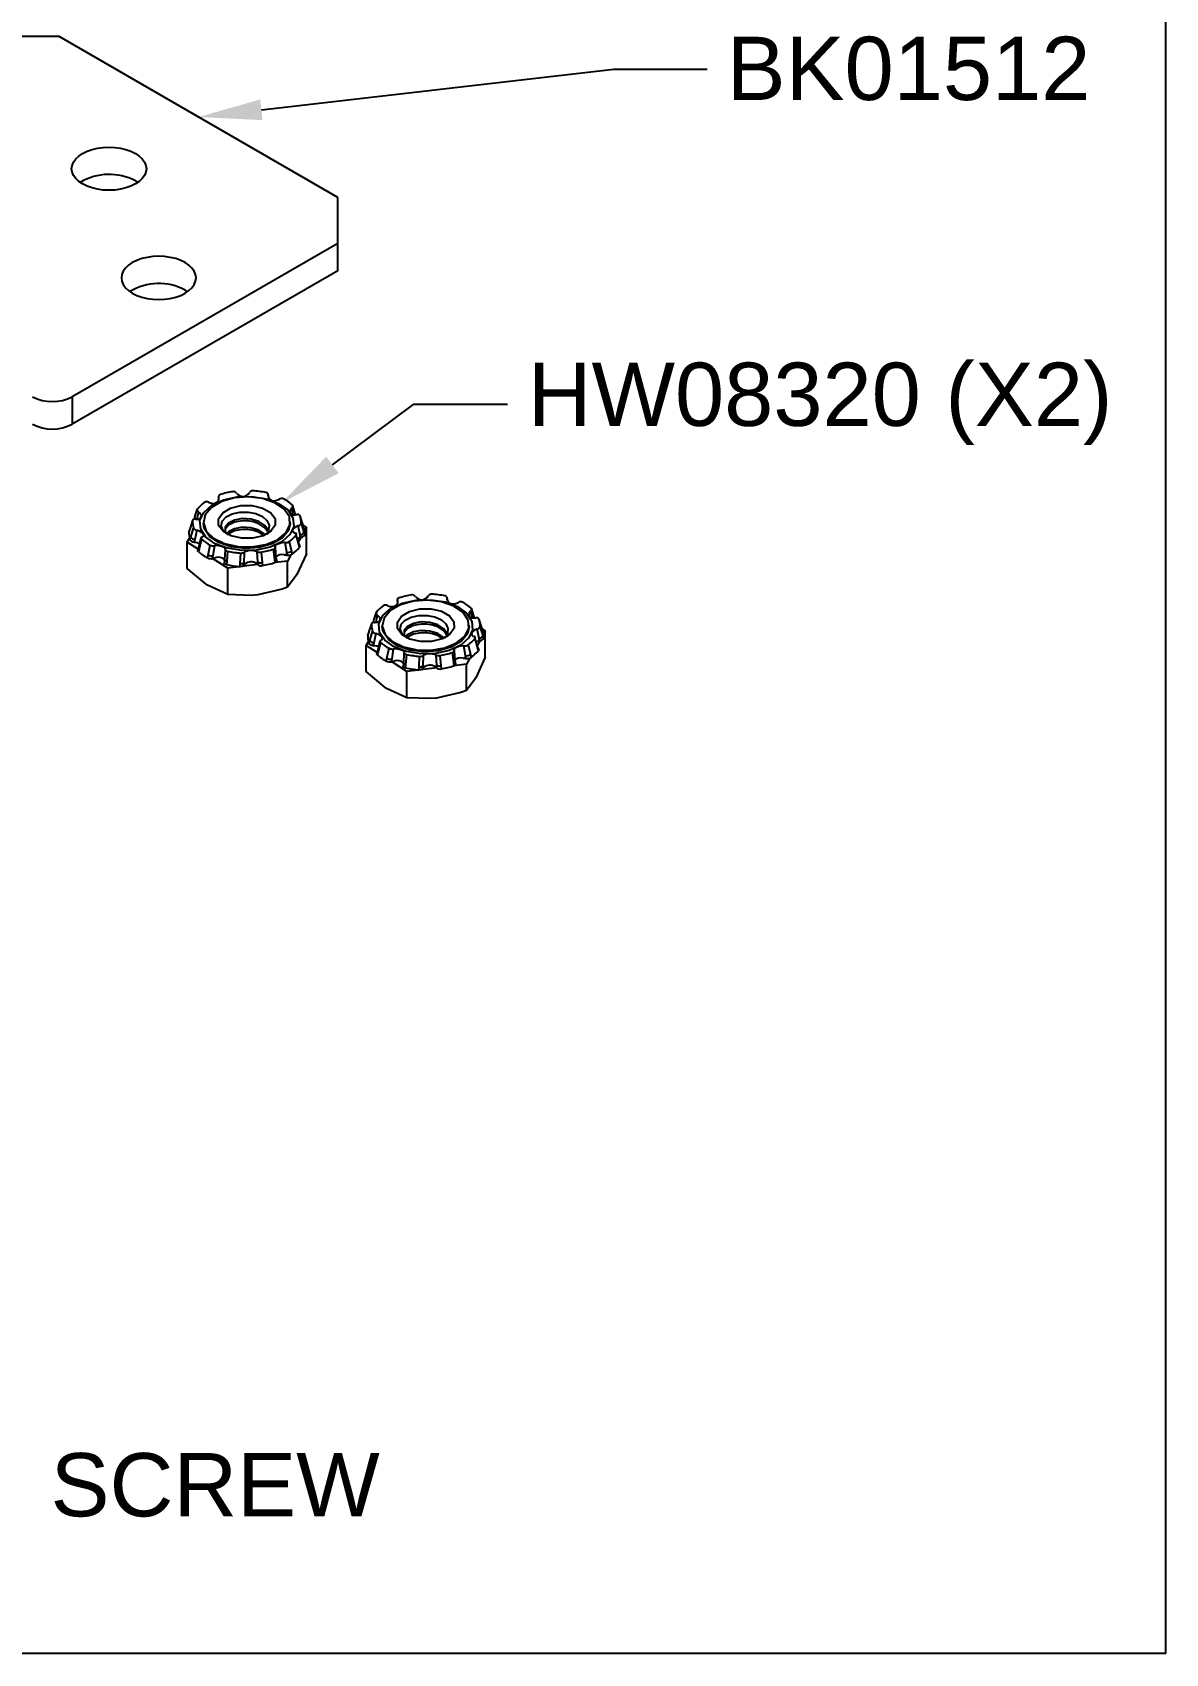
# Model space of a CAD drawing. Extents: x -0.1 to 11, y -13.6 to 0.
# Drawn here: x 7.642 to 10.999, y -13.559 to -8.757 of the extents above; entities that cross this region are included whole.
import ezdxf
from ezdxf import colors
from ezdxf.entities.mleader import LeaderData, LeaderLine
from ezdxf.math import Vec2, Vec3

# ---------------------------------------------------------------- set-up
doc = ezdxf.new("R2010")
doc.units = 0
doc.header["$LTSCALE"] = 0.5
doc.header["$MEASUREMENT"] = 0
for name, color, linetype in [('FAB DWG', 221, 'CONTINUOUS'), ('Hardware', 242, 'CONTINUOUS'), ('Mounting', 4, 'CONTINUOUS')]:
    doc.layers.add(name, color=color, linetype=linetype)
doc.layers.add('Text-Unprinted', color=131, linetype='CONTINUOUS', plot=False)
doc.styles.add('LSAD_Standard', font='arial.ttf')

msp = doc.modelspace()

# ---------------------------------------------------------------- linework, layer by layer
at = {"layer": 'Hardware', "linetype": 'Continuous', "transparency": 16777216}
for p, q in [((8.3407, -10.1323), (8.3404, -10.1278)), ((8.123, -10.1922), (8.1305, -10.1684)), ((8.1334, -10.177), (8.1289, -10.1984)), ((8.1929, -10.1343), (8.1917, -10.145)), ((8.4143, -10.1854), (8.4103, -10.1648)), ((8.4113, -10.1561), (8.4181, -10.1792)), ((8.421, -10.1858), (8.4196, -10.1814)), ((8.1076, -10.2287), (8.1052, -10.236)), ((8.1078, -10.2279), (8.1054, -10.2352)), ((8.1163, -10.2023), (8.1076, -10.2287)), ((8.1076, -10.2287), (8.1078, -10.2279)), ((8.1107, -10.2521), (8.1193, -10.2254)), ((8.1223, -10.1935), (8.1206, -10.1987)), ((8.148, -10.2069), (8.148, -10.2115)), ((8.1507, -10.2268), (8.148, -10.2115)), ((8.4056, -10.2115), (8.4056, -10.2069)), ((8.4352, -10.2451), (8.4293, -10.2185)), ((8.4412, -10.2088), (8.4346, -10.1893)), ((8.4373, -10.2115), (8.446, -10.2375)), ((8.4455, -10.2217), (8.4412, -10.2088)), ((8.4442, -10.2179), (8.4533, -10.2238)), ((8.4533, -10.2238), (8.4481, -10.2329)), ((8.4533, -10.3016), (8.4533, -10.2238)), ((8.1003, -10.2665), (8.1069, -10.255)), ((8.1003, -10.3444), (8.1003, -10.2665)), ((8.1328, -10.2875), (8.1003, -10.2665)), ((8.1052, -10.236), (8.1055, -10.2352)), ((8.1084, -10.26), (8.1107, -10.2521)), ((8.1228, -10.2588), (8.1204, -10.2666)), ((8.1204, -10.2666), (8.1228, -10.2668)), ((8.1287, -10.2316), (8.1228, -10.2588)), ((8.1228, -10.2668), (8.1228, -10.2588)), ((8.1404, -10.2541), (8.1337, -10.2833)), ((8.1423, -10.2577), (8.1355, -10.2869)), ((8.1619, -10.3049), (8.1682, -10.2753)), ((8.1806, -10.2775), (8.1762, -10.3065)), ((8.3949, -10.2969), (8.39, -10.2683)), ((8.402, -10.2651), (8.4092, -10.294)), ((8.4306, -10.274), (8.4231, -10.2454)), ((8.4368, -10.2529), (8.4287, -10.267)), ((8.4329, -10.2819), (8.4306, -10.274)), ((8.4337, -10.279), (8.4314, -10.271)), ((8.4352, -10.2531), (8.4352, -10.2451)), ((8.4377, -10.2527), (8.4352, -10.2451)), ((8.4352, -10.2531), (8.4377, -10.2527)), ((8.446, -10.2375), (8.4484, -10.2451)), ((8.1339, -10.2834), (8.1317, -10.2917)), ((8.1355, -10.2869), (8.1334, -10.2951)), ((8.1339, -10.2834), (8.1339, -10.2833)), ((8.1603, -10.3134), (8.1619, -10.3049)), ((8.1762, -10.3065), (8.1746, -10.3151)), ((8.1746, -10.3151), (8.1762, -10.3146)), ((8.2206, -10.3441), (8.1754, -10.3149)), ((8.1762, -10.3146), (8.1762, -10.3065)), ((8.2108, -10.3203), (8.2098, -10.3292)), ((8.2116, -10.3191), (8.2132, -10.2891)), ((8.2173, -10.3246), (8.2163, -10.3333)), ((8.2197, -10.2936), (8.2173, -10.3246)), ((8.2569, -10.3301), (8.2586, -10.2991)), ((8.2692, -10.297), (8.268, -10.327)), ((8.3095, -10.3252), (8.3075, -10.2953)), ((8.3095, -10.3333), (8.3095, -10.3252)), ((8.31, -10.3341), (8.3095, -10.3252)), ((8.3189, -10.2964), (8.3219, -10.3273)), ((8.3596, -10.3184), (8.356, -10.2876)), ((8.3609, -10.327), (8.3596, -10.3184)), ((8.3971, -10.3227), (8.3605, -10.3271)), ((8.3607, -10.2827), (8.3632, -10.3125)), ((8.3661, -10.3228), (8.3647, -10.3141)), ((8.3949, -10.305), (8.3949, -10.2969)), ((8.3968, -10.3054), (8.3949, -10.2969)), ((8.3949, -10.305), (8.3968, -10.3054)), ((8.4076, -10.3041), (8.3971, -10.3227)), ((8.3971, -10.4006), (8.3971, -10.3227)), ((8.4092, -10.294), (8.411, -10.3024)), ((8.4533, -10.3016), (8.4252, -10.3625)), ((8.3095, -10.3333), (8.2206, -10.3441)), ((8.2206, -10.4219), (8.2206, -10.3441)), ((8.2568, -10.339), (8.2569, -10.3301)), ((8.268, -10.327), (8.2679, -10.336)), ((8.2679, -10.336), (8.268, -10.3351)), ((8.268, -10.3351), (8.268, -10.327)), ((8.3095, -10.3333), (8.31, -10.3341)), ((8.3219, -10.3273), (8.3224, -10.3361)), ((8.2206, -10.4219), (8.1605, -10.3945)), ((8.7229, -10.4403), (8.7218, -10.4509)), ((8.8707, -10.4383), (8.8704, -10.4338)), ((8.9413, -10.4621), (8.9481, -10.4852)), ((8.6463, -10.5083), (8.6377, -10.5347)), ((8.6523, -10.4994), (8.6506, -10.5047)), ((8.653, -10.4981), (8.6605, -10.4744)), ((8.6634, -10.4829), (8.6589, -10.5044)), ((8.678, -10.5129), (8.678, -10.5175)), ((8.6808, -10.5327), (8.678, -10.5175)), ((8.9356, -10.5175), (8.9356, -10.5129)), ((8.9443, -10.4914), (8.9404, -10.4708)), ((8.951, -10.4917), (8.9496, -10.4874)), ((8.9712, -10.5148), (8.9646, -10.4953)), ((8.9674, -10.5174), (8.976, -10.5434)), ((8.9755, -10.5277), (8.9712, -10.5148)), ((8.6303, -10.5725), (8.6369, -10.561)), ((8.6377, -10.5347), (8.6352, -10.542)), ((8.6352, -10.542), (8.6355, -10.5412)), ((8.6378, -10.5339), (8.6354, -10.5412)), ((8.6377, -10.5347), (8.6378, -10.5339)), ((8.6384, -10.5659), (8.6407, -10.5581)), ((8.6407, -10.5581), (8.6493, -10.5314)), ((8.6528, -10.5647), (8.6504, -10.5726)), ((8.6587, -10.5376), (8.6528, -10.5647)), ((8.6528, -10.5728), (8.6528, -10.5647)), ((8.6704, -10.5601), (8.6637, -10.5893)), ((8.6723, -10.5636), (8.6655, -10.5929)), ((8.9606, -10.58), (8.9531, -10.5513)), ((8.9668, -10.5588), (8.9588, -10.5729)), ((8.9653, -10.551), (8.9593, -10.5244)), ((8.9677, -10.5587), (8.9653, -10.551)), ((8.9653, -10.5591), (8.9653, -10.551)), ((8.9653, -10.5591), (8.9677, -10.5587)), ((8.9742, -10.5239), (8.9833, -10.5298)), ((8.976, -10.5434), (8.9784, -10.551)), ((8.9833, -10.5298), (8.9781, -10.5389)), ((8.9833, -10.6076), (8.9833, -10.5298)), ((8.6628, -10.5934), (8.6303, -10.5725)), ((8.6303, -10.6503), (8.6303, -10.5725)), ((8.6504, -10.5726), (8.6528, -10.5728)), ((8.6639, -10.5894), (8.6617, -10.5976)), ((8.6655, -10.5929), (8.6634, -10.601)), ((8.6639, -10.5894), (8.6639, -10.5893)), ((8.6903, -10.6194), (8.6919, -10.6108)), ((8.6919, -10.6108), (8.6982, -10.5813)), ((8.7062, -10.6125), (8.7046, -10.6211)), ((8.7106, -10.5835), (8.7062, -10.6125)), ((8.7062, -10.6205), (8.7062, -10.6125)), ((8.7416, -10.6251), (8.7432, -10.5951)), ((8.7497, -10.5996), (8.7473, -10.6306)), ((8.7869, -10.6361), (8.7886, -10.6051)), ((8.7992, -10.6029), (8.798, -10.633)), ((8.8395, -10.6312), (8.8375, -10.6013)), ((8.8489, -10.6024), (8.8519, -10.6333)), ((8.8896, -10.6243), (8.886, -10.5936)), ((8.8908, -10.5886), (8.8932, -10.6184)), ((8.925, -10.6029), (8.92, -10.5743)), ((8.925, -10.611), (8.925, -10.6029)), ((8.9268, -10.6114), (8.925, -10.6029)), ((8.925, -10.611), (8.9268, -10.6114)), ((8.9376, -10.6101), (8.9271, -10.6287)), ((8.932, -10.571), (8.9392, -10.6)), ((8.9392, -10.6), (8.941, -10.6084)), ((8.9833, -10.6076), (8.9552, -10.6685)), ((8.9629, -10.5879), (8.9606, -10.58)), ((8.9637, -10.585), (8.9614, -10.577)), ((8.7046, -10.6211), (8.7062, -10.6205)), ((8.7506, -10.65), (8.7054, -10.6208)), ((8.7408, -10.6263), (8.7398, -10.6351)), ((8.7473, -10.6306), (8.7463, -10.6393)), ((8.8395, -10.6393), (8.7506, -10.65)), ((8.7506, -10.7279), (8.7506, -10.65)), ((8.7868, -10.645), (8.7869, -10.6361)), ((8.798, -10.633), (8.7979, -10.6419)), ((8.7979, -10.6419), (8.798, -10.6411)), ((8.798, -10.6411), (8.798, -10.633)), ((8.8395, -10.6392), (8.8395, -10.6312)), ((8.84, -10.6401), (8.8395, -10.6312)), ((8.8395, -10.6392), (8.84, -10.6401)), ((8.8519, -10.6333), (8.8524, -10.6421)), ((8.8909, -10.633), (8.8896, -10.6243)), ((8.9271, -10.6287), (8.8905, -10.6331)), ((8.8961, -10.6288), (8.8947, -10.6201)), ((8.9271, -10.7065), (8.9271, -10.6287)), ((8.7506, -10.7279), (8.6905, -10.7005))]:
    msp.add_line(p, q, dxfattribs=at)
at = {"layer": 'Hardware', "linetype": 'Continuous', "transparency": 16777216, "flags": 128}
for points in [[(8.1402, -10.2281), (8.138, -10.2029), (8.1494, -10.1785), (8.1733, -10.1574), (8.2073, -10.1416), (8.2482, -10.1326), (8.2918, -10.1314), (8.3339, -10.138), (8.3705, -10.1518), (8.3979, -10.1714), (8.4135, -10.195), (8.4156, -10.2202), (8.4042, -10.2445), (8.3803, -10.2656), (8.3463, -10.2814), (8.3055, -10.2904), (8.2618, -10.2916), (8.2197, -10.2851), (8.1831, -10.2713), (8.1557, -10.2516), (8.1402, -10.2281)], [(8.4029, -10.1916), (8.3874, -10.1688), (8.36, -10.1502), (8.3236, -10.1376), (8.2821, -10.1326), (8.2401, -10.1356), (8.202, -10.1464), (8.172, -10.1637), (8.1534, -10.1857), (8.1481, -10.21), (8.1568, -10.2339), (8.1785, -10.2549), (8.2109, -10.2708), (8.2504, -10.2797), (8.2927, -10.2807), (8.3334, -10.2737), (8.3679, -10.2595), (8.3925, -10.2395), (8.4046, -10.2161), (8.4029, -10.1916)], [(8.3404, -10.1278), (8.3402, -10.1289), (8.341, -10.1344), (8.3441, -10.1391), (8.3491, -10.1424), (8.3552, -10.1439), (8.3619, -10.1437), (8.3685, -10.1419), (8.3731, -10.1395)], [(8.1243, -10.1985), (8.1256, -10.1986), (8.1323, -10.1983), (8.1375, -10.1963), (8.1407, -10.1931), (8.1416, -10.1891), (8.1403, -10.1846), (8.137, -10.1801), (8.1334, -10.177)], [(8.1305, -10.1684), (8.1297, -10.1704), (8.1299, -10.1727), (8.1312, -10.1749), (8.1334, -10.177)], [(8.1636, -10.1487), (8.1648, -10.1492), (8.1719, -10.1515), (8.1791, -10.1519), (8.1853, -10.1504), (8.1901, -10.1474), (8.1929, -10.1432), (8.1937, -10.1383), (8.1929, -10.1343)], [(8.1933, -10.217), (8.1929, -10.1978), (8.2054, -10.1799), (8.2287, -10.1662), (8.2593, -10.1587), (8.2926, -10.1585), (8.3235, -10.1657), (8.3473, -10.1791), (8.3603, -10.1968), (8.3607, -10.216), (8.3482, -10.2338), (8.3249, -10.2476), (8.2943, -10.2551), (8.261, -10.2553), (8.2301, -10.2481), (8.2063, -10.2347), (8.1933, -10.217)], [(8.2214, -10.2444), (8.2205, -10.2441), (8.2065, -10.232), (8.2008, -10.2181), (8.204, -10.2042), (8.2154, -10.192), (8.2338, -10.1828), (8.2562, -10.178), (8.2806, -10.1778), (8.3036, -10.1824), (8.323, -10.191), (8.3365, -10.2029), (8.3427, -10.2165), (8.341, -10.2305), (8.3382, -10.2359), (8.3382, -10.2359)], [(8.4103, -10.1648), (8.4095, -10.1656), (8.4058, -10.1706), (8.4045, -10.1757), (8.4056, -10.1801), (8.4088, -10.1834), (8.4137, -10.1854), (8.4199, -10.1859), (8.4249, -10.1853)], [(8.4181, -10.1792), (8.4191, -10.1803), (8.4196, -10.1814)], [(8.1243, -10.1985), (8.1213, -10.1985), (8.1187, -10.1992), (8.117, -10.2005), (8.1163, -10.2023)], [(8.123, -10.1922), (8.1224, -10.1933), (8.1223, -10.1935)], [(8.4056, -10.2115), (8.4002, -10.2327), (8.3816, -10.2547), (8.3516, -10.272), (8.3136, -10.2828), (8.2715, -10.2858), (8.23, -10.2808), (8.1936, -10.2682), (8.1662, -10.2496), (8.1507, -10.2268)], [(8.3405, -10.2327), (8.3305, -10.2176), (8.3124, -10.2057), (8.2888, -10.1987), (8.2635, -10.1972), (8.2401, -10.2014), (8.2223, -10.2103), (8.2129, -10.2223), (8.2131, -10.2353), (8.2181, -10.2412)], [(8.338, -10.2352), (8.3305, -10.224), (8.3124, -10.2121), (8.2966, -10.2067), (8.2791, -10.2038), (8.2635, -10.2036), (8.2401, -10.2078), (8.2223, -10.2166), (8.2129, -10.2286), (8.213, -10.235)], [(8.3313, -10.2443), (8.3305, -10.2431), (8.3124, -10.2312), (8.2888, -10.2242), (8.2635, -10.2227), (8.2401, -10.2269), (8.2223, -10.2358), (8.2186, -10.2405)], [(8.3243, -10.2454), (8.3124, -10.2376), (8.2966, -10.2322), (8.2791, -10.2293), (8.2635, -10.2291), (8.2401, -10.2333), (8.2223, -10.2421), (8.2207, -10.2443)], [(8.4293, -10.2185), (8.428, -10.2189), (8.4213, -10.222), (8.4161, -10.2258), (8.4129, -10.2298), (8.412, -10.2335), (8.4133, -10.2366), (8.4166, -10.239), (8.4202, -10.24)], [(8.1228, -10.2668), (8.13, -10.268), (8.1317, -10.2685)], [(8.1433, -10.2521), (8.1441, -10.2519), (8.1478, -10.2496), (8.1491, -10.2464), (8.148, -10.2428), (8.1448, -10.2392), (8.1399, -10.2359), (8.1338, -10.2331), (8.1287, -10.2316)], [(8.1317, -10.2685), (8.1367, -10.2694), (8.137, -10.2694)], [(8.1433, -10.2521), (8.1414, -10.2531), (8.1406, -10.2544), (8.1409, -10.256), (8.1423, -10.2577)], [(8.2132, -10.2891), (8.2134, -10.2886), (8.2126, -10.2858), (8.2095, -10.283), (8.2045, -10.2805), (8.1984, -10.2787), (8.1917, -10.2775), (8.1851, -10.2771), (8.1806, -10.2775)], [(8.3314, -10.2442), (8.3418, -10.2382), (8.3499, -10.2311)], [(8.39, -10.2683), (8.3888, -10.2683), (8.3817, -10.2687), (8.3745, -10.2703), (8.3683, -10.2725), (8.3636, -10.2752), (8.3607, -10.278), (8.3599, -10.2808), (8.3607, -10.2827)], [(8.4231, -10.2454), (8.424, -10.2436), (8.4237, -10.242), (8.4224, -10.2408), (8.4202, -10.24)], [(8.4264, -10.2556), (8.4335, -10.2534), (8.4352, -10.2531)], [(8.1334, -10.2951), (8.132, -10.2934), (8.1317, -10.2918), (8.1318, -10.2917)], [(8.1762, -10.3146), (8.1817, -10.3134), (8.1831, -10.3133)], [(8.2108, -10.3203), (8.211, -10.3198), (8.2116, -10.3191)], [(8.2173, -10.3246), (8.2155, -10.3241), (8.2139, -10.3235), (8.2126, -10.3228), (8.2116, -10.322), (8.211, -10.3213), (8.2108, -10.3205), (8.2108, -10.3203)], [(8.2132, -10.2891), (8.2133, -10.2904), (8.2146, -10.2916), (8.2167, -10.2927), (8.2197, -10.2936)], [(8.356, -10.2876), (8.3586, -10.2865), (8.3604, -10.2852), (8.3611, -10.2839), (8.3607, -10.2827)], [(8.3596, -10.3184), (8.3612, -10.3177), (8.3626, -10.317), (8.3637, -10.3162), (8.3644, -10.3153), (8.3647, -10.3145), (8.3647, -10.3141)], [(8.3659, -10.3228), (8.366, -10.3235), (8.3651, -10.3248), (8.3631, -10.3261), (8.3609, -10.327)], [(8.3872, -10.3043), (8.3936, -10.3047), (8.3949, -10.305)], [(8.4337, -10.279), (8.4337, -10.2805), (8.4329, -10.2819)], [(8.1605, -10.3945), (8.1562, -10.3917), (8.1003, -10.3444)], [(8.2163, -10.3333), (8.2134, -10.3325), (8.2112, -10.3314), (8.21, -10.3301), (8.2099, -10.3292)], [(8.2679, -10.336), (8.2672, -10.3371), (8.2654, -10.3381), (8.2628, -10.3387), (8.2596, -10.3391), (8.2568, -10.339)], [(8.268, -10.3351), (8.2697, -10.3326), (8.2704, -10.332)], [(8.3059, -10.3305), (8.3091, -10.3327), (8.3095, -10.3333)], [(8.4252, -10.3625), (8.4232, -10.3659), (8.3971, -10.4006)], [(8.3971, -10.4006), (8.381, -10.4061), (8.3089, -10.4226)], [(8.3089, -10.4226), (8.2898, -10.4244), (8.2206, -10.4219)], [(8.6702, -10.534), (8.668, -10.5088), (8.6794, -10.4845), (8.7033, -10.4634), (8.7373, -10.4476), (8.7782, -10.4386), (8.8218, -10.4373), (8.864, -10.4439), (8.9005, -10.4577), (8.9279, -10.4774), (8.9435, -10.5009), (8.9456, -10.5261), (8.9342, -10.5505), (8.9103, -10.5716), (8.8763, -10.5874), (8.8355, -10.5964), (8.7918, -10.5976), (8.7497, -10.591), (8.7131, -10.5772), (8.6857, -10.5576), (8.6702, -10.534)], [(8.9329, -10.4976), (8.9175, -10.4748), (8.8901, -10.4561), (8.8536, -10.4436), (8.8121, -10.4386), (8.7701, -10.4416), (8.732, -10.4523), (8.702, -10.4697), (8.6834, -10.4916), (8.6781, -10.5159), (8.6868, -10.5399), (8.7085, -10.5609), (8.7409, -10.5767), (8.7804, -10.5856), (8.8227, -10.5866), (8.8634, -10.5797), (8.8979, -10.5654), (8.9225, -10.5455), (8.9346, -10.5221), (8.9329, -10.4976)], [(8.6936, -10.4546), (8.6948, -10.4552), (8.7019, -10.4575), (8.7091, -10.4579), (8.7154, -10.4564), (8.7201, -10.4534), (8.7229, -10.4492), (8.7237, -10.4442), (8.7229, -10.4403)], [(8.7233, -10.523), (8.723, -10.5038), (8.7354, -10.4859), (8.7587, -10.4722), (8.7893, -10.4646), (8.8226, -10.4644), (8.8535, -10.4716), (8.8773, -10.4851), (8.8903, -10.5028), (8.8907, -10.522), (8.8783, -10.5398), (8.855, -10.5535), (8.8243, -10.5611), (8.791, -10.5613), (8.7601, -10.5541), (8.7364, -10.5407), (8.7233, -10.523)], [(8.8704, -10.4338), (8.8703, -10.4348), (8.871, -10.4404), (8.8741, -10.4451), (8.8791, -10.4484), (8.8852, -10.4499), (8.8919, -10.4497), (8.8985, -10.4478), (8.9031, -10.4454)], [(8.6543, -10.5045), (8.6513, -10.5045), (8.6487, -10.5052), (8.647, -10.5065), (8.6463, -10.5083)], [(8.653, -10.4981), (8.6524, -10.4993), (8.6523, -10.4994)], [(8.6543, -10.5045), (8.6556, -10.5046), (8.6623, -10.5043), (8.6675, -10.5023), (8.6707, -10.4991), (8.6716, -10.495), (8.6704, -10.4905), (8.667, -10.486), (8.6634, -10.4829)], [(8.6605, -10.4744), (8.6597, -10.4764), (8.6599, -10.4786), (8.6612, -10.4809), (8.6634, -10.4829)], [(8.9356, -10.5175), (8.9303, -10.5387), (8.9116, -10.5607), (8.8817, -10.578), (8.8436, -10.5887), (8.8015, -10.5918), (8.76, -10.5867), (8.7236, -10.5742), (8.6962, -10.5555), (8.6808, -10.5327)], [(8.7514, -10.5504), (8.7506, -10.55), (8.7365, -10.538), (8.7308, -10.5241), (8.734, -10.5102), (8.7454, -10.498), (8.7638, -10.4888), (8.7862, -10.484), (8.8106, -10.4838), (8.8336, -10.4883), (8.853, -10.497), (8.8665, -10.5089), (8.8727, -10.5225), (8.8711, -10.5364), (8.8682, -10.5418), (8.8682, -10.5418)], [(8.8705, -10.5386), (8.8605, -10.5236), (8.8424, -10.5117), (8.8188, -10.5046), (8.7935, -10.5032), (8.7701, -10.5074), (8.7524, -10.5162), (8.7429, -10.5282), (8.7432, -10.5413), (8.7481, -10.5472)], [(8.868, -10.5412), (8.8605, -10.5299), (8.8424, -10.5181), (8.8266, -10.5127), (8.8091, -10.5098), (8.7935, -10.5096), (8.7701, -10.5137), (8.7524, -10.5226), (8.7429, -10.5346), (8.743, -10.5409)], [(8.9404, -10.4708), (8.9395, -10.4716), (8.9358, -10.4766), (8.9345, -10.4817), (8.9356, -10.4861), (8.9388, -10.4894), (8.9437, -10.4913), (8.9499, -10.4919), (8.9549, -10.4913)], [(8.9481, -10.4852), (8.9491, -10.4862), (8.9496, -10.4874)], [(8.6733, -10.5581), (8.6741, -10.5578), (8.6778, -10.5556), (8.6791, -10.5524), (8.678, -10.5488), (8.6748, -10.5452), (8.6699, -10.5418), (8.6638, -10.5391), (8.6587, -10.5376)], [(8.6733, -10.5581), (8.6715, -10.559), (8.6706, -10.5604), (8.6709, -10.562), (8.6723, -10.5636)], [(8.8613, -10.5502), (8.8605, -10.5491), (8.8424, -10.5372), (8.8188, -10.5301), (8.7935, -10.5287), (8.7701, -10.5329), (8.7524, -10.5417), (8.7486, -10.5465)], [(8.8543, -10.5514), (8.8424, -10.5436), (8.8266, -10.5382), (8.8091, -10.5353), (8.7935, -10.5351), (8.7701, -10.5392), (8.7524, -10.5481), (8.7507, -10.5503)], [(8.8614, -10.5502), (8.8718, -10.5442), (8.8799, -10.537)], [(8.9593, -10.5244), (8.958, -10.5249), (8.9514, -10.5279), (8.9461, -10.5318), (8.943, -10.5358), (8.942, -10.5395), (8.9433, -10.5426), (8.9466, -10.5449), (8.9502, -10.546)], [(8.9531, -10.5513), (8.954, -10.5496), (8.9537, -10.548), (8.9525, -10.5467), (8.9502, -10.546)], [(8.9564, -10.5615), (8.9635, -10.5594), (8.9653, -10.5591)], [(8.6528, -10.5728), (8.66, -10.574), (8.6617, -10.5744)], [(8.6617, -10.5744), (8.6667, -10.5753), (8.667, -10.5754)], [(8.6634, -10.601), (8.662, -10.5994), (8.6617, -10.5978), (8.6618, -10.5977)], [(8.7432, -10.5951), (8.7434, -10.5946), (8.7427, -10.5918), (8.7395, -10.589), (8.7345, -10.5865), (8.7284, -10.5846), (8.7218, -10.5835), (8.7151, -10.5831), (8.7106, -10.5835)], [(8.7432, -10.5951), (8.7434, -10.5963), (8.7446, -10.5976), (8.7468, -10.5987), (8.7497, -10.5996)], [(8.886, -10.5936), (8.8886, -10.5925), (8.8904, -10.5912), (8.8911, -10.5899), (8.8908, -10.5886)], [(8.92, -10.5743), (8.9188, -10.5742), (8.9117, -10.5747), (8.9045, -10.5762), (8.8983, -10.5785), (8.8936, -10.5811), (8.8907, -10.5839), (8.8899, -10.5867), (8.8908, -10.5886)], [(8.9172, -10.6103), (8.9236, -10.6107), (8.925, -10.611)], [(8.9637, -10.585), (8.9637, -10.5865), (8.9629, -10.5879)], [(8.6905, -10.7005), (8.6862, -10.6977), (8.6303, -10.6503)], [(8.7062, -10.6205), (8.7117, -10.6194), (8.7132, -10.6192)], [(8.7463, -10.6393), (8.7434, -10.6384), (8.7412, -10.6373), (8.74, -10.6361), (8.7399, -10.6351)], [(8.7408, -10.6263), (8.741, -10.6257), (8.7416, -10.6251)], [(8.7473, -10.6306), (8.7455, -10.6301), (8.7439, -10.6294), (8.7426, -10.6287), (8.7416, -10.628), (8.741, -10.6272), (8.7408, -10.6265), (8.7408, -10.6263)], [(8.7979, -10.6419), (8.7972, -10.6431), (8.7954, -10.644), (8.7928, -10.6447), (8.7896, -10.645), (8.7868, -10.645)], [(8.798, -10.6411), (8.7997, -10.6386), (8.8004, -10.638)], [(8.8359, -10.6365), (8.8391, -10.6387), (8.8395, -10.6392)], [(8.8896, -10.6243), (8.8912, -10.6237), (8.8926, -10.6229), (8.8937, -10.6221), (8.8944, -10.6213), (8.8947, -10.6205), (8.8947, -10.6201)], [(8.8959, -10.6288), (8.896, -10.6294), (8.8951, -10.6308), (8.8931, -10.6321), (8.8909, -10.633)], [(8.9271, -10.7065), (8.911, -10.7121), (8.8389, -10.7286)], [(8.9552, -10.6685), (8.9532, -10.6719), (8.9271, -10.7065)], [(8.8389, -10.7286), (8.8199, -10.7303), (8.7506, -10.7279)]]:
    msp.add_lwpolyline(points, dxfattribs=at)
at = {"layer": 'Hardware', "linetype": 'Continuous', "transparency": 16777216}
for centre, radius, start, end in [((8.1989, -10.1324), 0.00634, 101.3988, 198.027), ((8.2711, -10.353), 0.2385, 98.7652, 107.9294), ((8.2369, -10.1288), 0.0117, 37.6775, 100.7516), ((8.2647, -10.1085), 0.0228, 215.2748, 329.7452), ((8.2937, -10.1253), 0.0106, 82.8637, 150.3806), ((8.2781, -10.3764), 0.2623, 77.7146, 86.3153), ((8.3333, -10.1273), 0.00714, 355.3342, 84.6251), ((8.2111, -10.2334), 0.1035, 125.1105, 141.1184), ((8.1576, -10.1592), 0.0121, 60.5714, 120.0429), ((8.3801, -10.1501), 0.0127, 65.6104, 123.6958), ((8.3239, -10.2568), 0.1333, 49.0394, 62.5532), ((8.4073, -10.1601), 0.00565, 302.5982, 44.3927), ((8.4143, -10.1828), 0.00549, 326.4693, 14.7058), ((8.171, -10.2069), 0.055, 175.2716, 199.7153), ((8.1304, -10.2189), 0.0129, 210.4472, 262.2003), ((8.1276, -10.1948), 0.00546, 165.7377, 222.8706), ((8.4277, -10.1927), 0.00792, 33.3804, 110.3856), ((8.4273, -10.2081), 0.0106, 280.6668, 341.4411), ((8.3826, -10.2069), 0.055, 355.2716, 19.7153), ((8.3899, -10.2406), 0.0587, 355.6055, 19.3815), ((8.1638, -10.2405), 0.0587, 175.6055, 199.3815), ((8.1201, -10.2529), 0.0137, 210.9431, 271.0047), ((8.1228, -10.2443), 0.0144, 212.8177, 269.6626), ((8.2297, -10.157), 0.1333, 229.0394, 242.5532), ((8.1781, -10.2556), 0.022, 243.4903, 276.4849), ((8.3051, -10.1903), 0.0605, 300.5841, 317.6466), ((8.3909, -10.2477), 0.0207, 267.5413, 302.6372), ((8.3425, -10.1804), 0.1035, 305.1105, 321.1184), ((8.4281, -10.2717), 0.00338, 317.021, 11.4851), ((8.4347, -10.233), 0.0121, 272.4804, 338.1996), ((8.437, -10.2405), 0.0123, 273.1709, 338.0339), ((8.2264, -10.1872), 0.1425, 229.2257, 242.3669), ((8.1375, -10.2839), 0.00364, 173.0789, 236.6804), ((8.1697, -10.2956), 0.0202, 242.2121, 283.964), ((8.1713, -10.2863), 0.0208, 243.0849, 283.6522), ((8.1927, -10.3386), 0.0271, 45.908, 110.7384), ((8.2755, -10.0374), 0.2623, 257.7146, 266.3153), ((8.261, -10.2834), 0.0158, 261.4049, 301.2621), ((8.29, -10.3332), 0.0418, 65.2136, 119.8064), ((8.2892, -10.355), 0.0297, 55.7782, 129.2418), ((8.315, -10.278), 0.0189, 246.5366, 281.9157), ((8.3179, -10.3129), 0.015, 235.7315, 285.1856), ((8.2826, -10.0607), 0.2385, 278.7652, 287.9294), ((8.3805, -10.3317), 0.0282, 76.1803, 129.0592), ((8.3625, -10.3146), 0.00226, 13.7673, 71.5329), ((8.3982, -10.2768), 0.0204, 260.6589, 302.4512), ((8.4002, -10.2861), 0.0196, 260.0606, 303.5986), ((8.347, -10.2122), 0.1106, 305.3309, 320.898), ((8.2754, -10.0593), 0.2803, 257.8332, 266.1966), ((8.2597, -10.3187), 0.0118, 256.2761, 314.9392), ((8.3182, -10.323), 0.0138, 233.9037, 287.6557), ((8.283, -10.0843), 0.2549, 278.8916, 287.8031), ((8.8237, -10.4312), 0.0106, 82.8637, 150.3806), ((8.8081, -10.6824), 0.2623, 77.7146, 86.3153), ((8.7411, -10.5393), 0.1035, 125.1105, 141.1184), ((8.6877, -10.4652), 0.0121, 60.5714, 120.0429), ((8.7289, -10.4383), 0.00634, 101.3988, 198.027), ((8.8011, -10.659), 0.2385, 98.7652, 107.9294), ((8.7669, -10.4348), 0.0117, 37.6775, 100.7516), ((8.7947, -10.4145), 0.0228, 215.2748, 329.7452), ((8.8633, -10.4332), 0.00714, 355.3342, 84.6251), ((8.9101, -10.456), 0.0127, 65.6104, 123.6958), ((8.8539, -10.5628), 0.1333, 49.0394, 62.5532), ((8.9373, -10.466), 0.00565, 302.5982, 44.3927), ((8.7011, -10.5128), 0.055, 175.2716, 199.7153), ((8.6576, -10.5008), 0.00546, 165.7377, 222.8706), ((8.9443, -10.4888), 0.00549, 326.4693, 14.7058), ((8.9577, -10.4987), 0.00792, 33.3804, 110.3856), ((8.9574, -10.5141), 0.0106, 280.6668, 341.4411), ((8.9126, -10.5129), 0.055, 355.2716, 19.7153), ((8.6938, -10.5465), 0.0587, 175.6055, 199.3815), ((8.6529, -10.5503), 0.0144, 212.8177, 269.6626), ((8.6604, -10.5248), 0.0129, 210.4472, 262.2003), ((8.7597, -10.463), 0.1333, 229.0394, 242.5532), ((8.8351, -10.4963), 0.0605, 300.5841, 317.6466), ((8.8725, -10.4864), 0.1035, 305.1105, 321.1184), ((8.9647, -10.5389), 0.0121, 272.4804, 338.1996), ((8.967, -10.5464), 0.0123, 273.1709, 338.0339), ((8.9199, -10.5465), 0.0587, 355.6055, 19.3815), ((8.6501, -10.5589), 0.0137, 210.9431, 271.0047), ((8.7564, -10.4931), 0.1425, 229.2257, 242.3669), ((8.6675, -10.5899), 0.00364, 173.0789, 236.6804), ((8.7013, -10.5923), 0.0208, 243.0849, 283.6522), ((8.7081, -10.5616), 0.022, 243.4903, 276.4849), ((8.8055, -10.3433), 0.2623, 257.7146, 266.3153), ((8.791, -10.5894), 0.0158, 261.4049, 301.2621), ((8.82, -10.6392), 0.0418, 65.2136, 119.8064), ((8.845, -10.5839), 0.0189, 246.5366, 281.9157), ((8.8126, -10.3667), 0.2385, 278.7652, 287.9294), ((8.9105, -10.6377), 0.0282, 76.1803, 129.0592), ((8.9209, -10.5536), 0.0207, 267.5413, 302.6372), ((8.9283, -10.5828), 0.0204, 260.6589, 302.4512), ((8.9302, -10.5921), 0.0196, 260.0606, 303.5986), ((8.8771, -10.5182), 0.1106, 305.3309, 320.898), ((8.9581, -10.5777), 0.00338, 317.021, 11.4851), ((8.6998, -10.6015), 0.0202, 242.2121, 283.964), ((8.7227, -10.6445), 0.0271, 45.908, 110.7384), ((8.8054, -10.3653), 0.2803, 257.8332, 266.1966), ((8.7897, -10.6247), 0.0118, 256.2761, 314.9392), ((8.8192, -10.661), 0.0297, 55.7782, 129.2418), ((8.8479, -10.6188), 0.015, 235.7315, 285.1856), ((8.8482, -10.6289), 0.0138, 233.9037, 287.6557), ((8.813, -10.3903), 0.2549, 278.8916, 287.8031), ((8.8925, -10.6206), 0.00226, 13.7673, 71.5329)]:
    msp.add_arc(centre, radius, start, end, dxfattribs=at)
at = {"layer": 'Mounting', "linetype": 'Continuous', "lineweight": 25, "transparency": 16777216}
for p, q in [((7.7211, -8.7691), (7.4854, -8.7691)), ((8.5461, -9.2456), (7.7211, -8.7691)), ((7.9467, -9.1967), (7.9538, -9.2012)), ((8.5461, -9.3818), (8.5461, -9.2456)), ((8.5461, -9.3818), (7.7595, -9.8361)), ((8.5461, -9.4631), (8.5461, -9.3818)), ((8.5461, -9.4631), (7.7595, -9.9174)), ((8.094, -9.52), (8.1011, -9.5245)), ((7.7595, -9.8361), (7.7595, -9.9174))]:
    msp.add_line(p, q, dxfattribs=at)
at = {"layer": 'Mounting', "linetype": 'Continuous', "lineweight": 25, "transparency": 16777216, "flags": 128}
for points in [[(7.9467, -9.1153), (7.9579, -9.123), (7.967, -9.1315), (7.9737, -9.1408), (7.9777, -9.1505), (7.9791, -9.1605), (7.9777, -9.1705), (7.9737, -9.1803), (7.967, -9.1896), (7.9579, -9.1981), (7.9467, -9.2057), (7.9335, -9.2123), (7.9187, -9.2175), (7.9026, -9.2213), (7.8857, -9.2237), (7.8684, -9.2245), (7.8511, -9.2237), (7.8342, -9.2213), (7.8182, -9.2175), (7.8034, -9.2123), (7.7902, -9.2057), (7.7789, -9.1981), (7.7698, -9.1896), (7.7632, -9.1803), (7.7591, -9.1705), (7.7577, -9.1605), (7.7591, -9.1505), (7.7632, -9.1408), (7.7698, -9.1315), (7.7789, -9.123), (7.7902, -9.1153), (7.8034, -9.1088), (7.8182, -9.1036), (7.8342, -9.0998), (7.8511, -9.0974), (7.8684, -9.0966), (7.8857, -9.0974), (7.9026, -9.0998), (7.9187, -9.1036), (7.9335, -9.1088), (7.9467, -9.1153)], [(7.9375, -9.5291), (7.9507, -9.5356), (7.9655, -9.5408), (7.9815, -9.5447), (7.9984, -9.547), (8.0157, -9.5478), (8.033, -9.547), (8.0499, -9.5447), (8.066, -9.5408), (8.0808, -9.5356), (8.094, -9.5291), (8.1053, -9.5214), (8.1143, -9.5129), (8.121, -9.5036), (8.125, -9.4939), (8.1264, -9.4839), (8.125, -9.4739), (8.121, -9.4641), (8.1143, -9.4549), (8.1053, -9.4463), (8.094, -9.4387), (8.0808, -9.4322), (8.066, -9.4269), (8.0499, -9.4231), (8.033, -9.4207), (8.0157, -9.42), (7.9984, -9.4207), (7.9815, -9.4231), (7.9655, -9.4269), (7.9507, -9.4322), (7.9375, -9.4387), (7.9262, -9.4463), (7.9171, -9.4549), (7.9105, -9.4641), (7.9064, -9.4739), (7.9051, -9.4839), (7.9064, -9.4939), (7.9105, -9.5036), (7.9171, -9.5129), (7.9262, -9.5214), (7.9375, -9.5291)]]:
    msp.add_lwpolyline(points, dxfattribs=at)
at = {"layer": 'Mounting', "linetype": 'Continuous', "lineweight": 25, "transparency": 16777216}
for centre, radius, start, end in [((7.8689, -9.3438), 0.1665, 62.1324, 121.0467), ((8.0162, -9.6671), 0.1665, 62.1324, 121.0467), ((7.7006, -9.7224), 0.128, 242.5977, 297.4023), ((7.7006, -9.8037), 0.128, 242.5977, 297.4023)]:
    msp.add_arc(centre, radius, start, end, dxfattribs=at)
at = {"layer": 'Text-Unprinted', "ltscale": 0.5, "transparency": 16777216}
msp.add_lwpolyline([(-0.025, 0), (10.9985, 0), (10.9985, -13.5594), (-0.025, -13.5594)], close=True, dxfattribs=at)

# ---------------------------------------------------------------- leaders
at = {"layer": 'FAB DWG', "ltscale": 0.5, "transparency": 16777216}
ml = msp.add_multileader_mtext('Standard', dxfattribs=at)
ml.set_content('BK01512', color=256, style='LSAD_Standard')
ml.set_leader_properties()
ml.build(insert=Vec2(0, 0))
ml.multileader.update_dxf_attribs({"text_left_attachment_type": 2, "text_right_attachment_type": 2, "dogleg_length": 0.2772, "arrow_head_size": 0.1875})
ctx = ml.context
ctx.base_point, ctx.char_height, ctx.arrow_head_size, ctx.landing_gap_size, ctx.plane_origin = Vec3(9.641, -8.8652), 0.1875, 0.1875, 0.09, Vec3(8.0648, -9.7211)
ctx.left_attachment, ctx.right_attachment, ctx.text_align_type = 2, 2, 2
notes = []
notes.append((ctx, [(0, (1, 1, 0), (9.3638, -8.8652), (1, 0), 0.2772, [(0, [(8.1336, -9.0074)], 0, [])])]))
ctx.mtext.insert, ctx.mtext.alignment, ctx.mtext.flow_direction = Vec3(10.7758, -8.7694), 3, 5
ml = msp.add_multileader_mtext('Standard', dxfattribs=at)
ml.set_content('HW08320 (X2)', color=256, style='LSAD_Standard')
ml.set_leader_properties()
ml.build(insert=Vec2(0, 0))
ml.multileader.update_dxf_attribs({"text_left_attachment_type": 2, "text_right_attachment_type": 2, "dogleg_length": 0.2772, "arrow_head_size": 0.1875})
ctx = ml.context
ctx.base_point, ctx.char_height, ctx.arrow_head_size, ctx.landing_gap_size, ctx.plane_origin = Vec3(9.0491, -9.8579), 0.1875, 0.1875, 0.09, Vec3(4.1958, -2.0528)
ctx.left_attachment, ctx.right_attachment, ctx.text_align_type = 2, 2, 2
notes.append((ctx, [(1, (1, 1, 0), (8.7719, -9.8579), (1, 0), 0.2772, [(0, [(8.3801, -10.1501)], 0, [])])]))
ctx.mtext.insert, ctx.mtext.rotation, ctx.mtext.alignment, ctx.mtext.flow_direction = Vec3(10.8411, -9.735), 6.283185, 3, 5
ml = msp.add_multileader_mtext('Standard', dxfattribs=at)
ml.set_content('\\A1;1/4-20x {\\H0.7x;\\S3/4;}" FLAT HEAD SCREW\\PHW14204{\\Fromans|c0;\\H0.71429x;\\W0.85; }', color=256, style='LSAD_Standard')
ml.set_leader_properties()
ml.build(insert=Vec2(0, 0))
ml.multileader.update_dxf_attribs({"text_left_attachment_type": 2, "text_right_attachment_type": 2, "dogleg_length": 0.2772, "arrow_head_size": 0.1875})
ctx = ml.context
ctx.base_point, ctx.char_height, ctx.arrow_head_size, ctx.landing_gap_size, ctx.plane_origin = Vec3(4.8779, -13.1832), 0.1875, 0.1875, 0.09, Vec3(9.7053, -11.3548)
ctx.left_attachment, ctx.right_attachment = 2, 2
notes.append((ctx, [(0, (1, 1, 0), (4.6007, -13.1832), (1, 0), 0.2772, [(0, [(4.2, -12.8413)], 0, [])])]))
ctx.mtext.insert, ctx.mtext.rotation, ctx.mtext.width, ctx.mtext.flow_direction = Vec3(4.9679, -12.9017), 6.283185, 5.275173, 5
for ctx, leaders in notes:
    for number, flags, end, landing, length, lines in leaders:
        leader = LeaderData()
        leader.index, (leader.has_last_leader_line, leader.has_dogleg_vector, leader.attachment_direction) = number, flags
        leader.last_leader_point, leader.dogleg_vector, leader.dogleg_length = Vec3(end), Vec3(landing), length
        for number, points, colour, breaks in lines:
            line = LeaderLine()
            line.index, line.vertices, line.color, line.breaks = number, Vec3.list(points), colors.encode_raw_color(colour), breaks
            leader.lines.append(line)
        ctx.leaders.append(leader)

doc.saveas('drawing.dxf')
